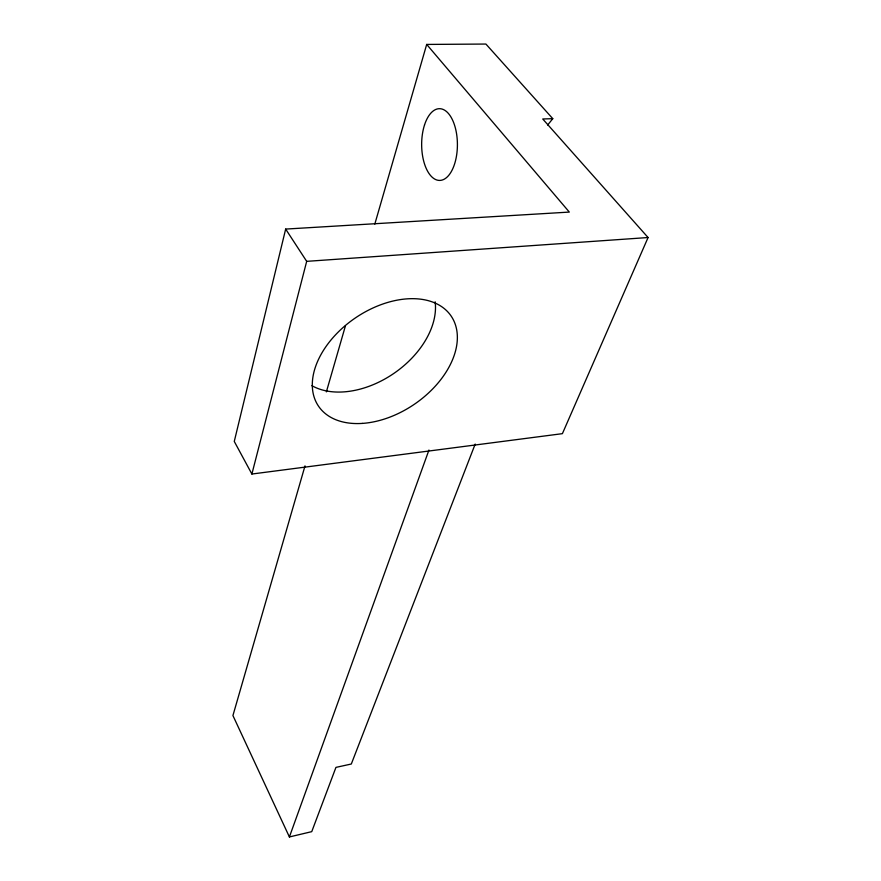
<?xml version="1.0" encoding="UTF-8"?>
<svg xmlns="http://www.w3.org/2000/svg" width="881" height="881" viewBox="0 0 881 881"><rect width="100%" height="100%" fill="white"/><g stroke="black" fill="none" stroke-linecap="round" stroke-linejoin="round"><path stroke-width="1.32" d="M426.69 44.435L569.324 212.079L285.664 229.082L234.269 441.436L251.889 474.033L562.397 433.661L648.075 237.529L542.718 118.979L552.783 118.671L485.905 44.05L426.69 44.435L374.81 224.104M251.889 474.033L306.687 261.349L285.664 229.082M305.013 465.862L232.925 715.559L289.397 836.95L311.742 831.653L335.947 767.384L351.31 764.014L475.189 444.068M326.366 391.88L345.44 325.827M289.397 836.95L428.948 450.048M547.63 125.047L552.783 118.671M306.687 261.349L648.075 237.529M435.137 301.798A78.629 52.772 -34.6 0 1 393.554 373.621A78.629 52.772 -34.6 0 1 311.885 385.669M424.521 124.97A35.879 17.884 89.9 0 0 438.617 180.374A35.879 17.884 89.9 0 0 455.455 128.318A35.879 17.884 89.9 0 0 424.521 124.97M362.278 423.409A80.171 52.276 -34.2 0 0 455.807 326.047A80.171 52.276 -34.2 0 0 336.421 333.899A80.171 52.276 -34.2 0 0 362.278 423.409"/></g></svg>
